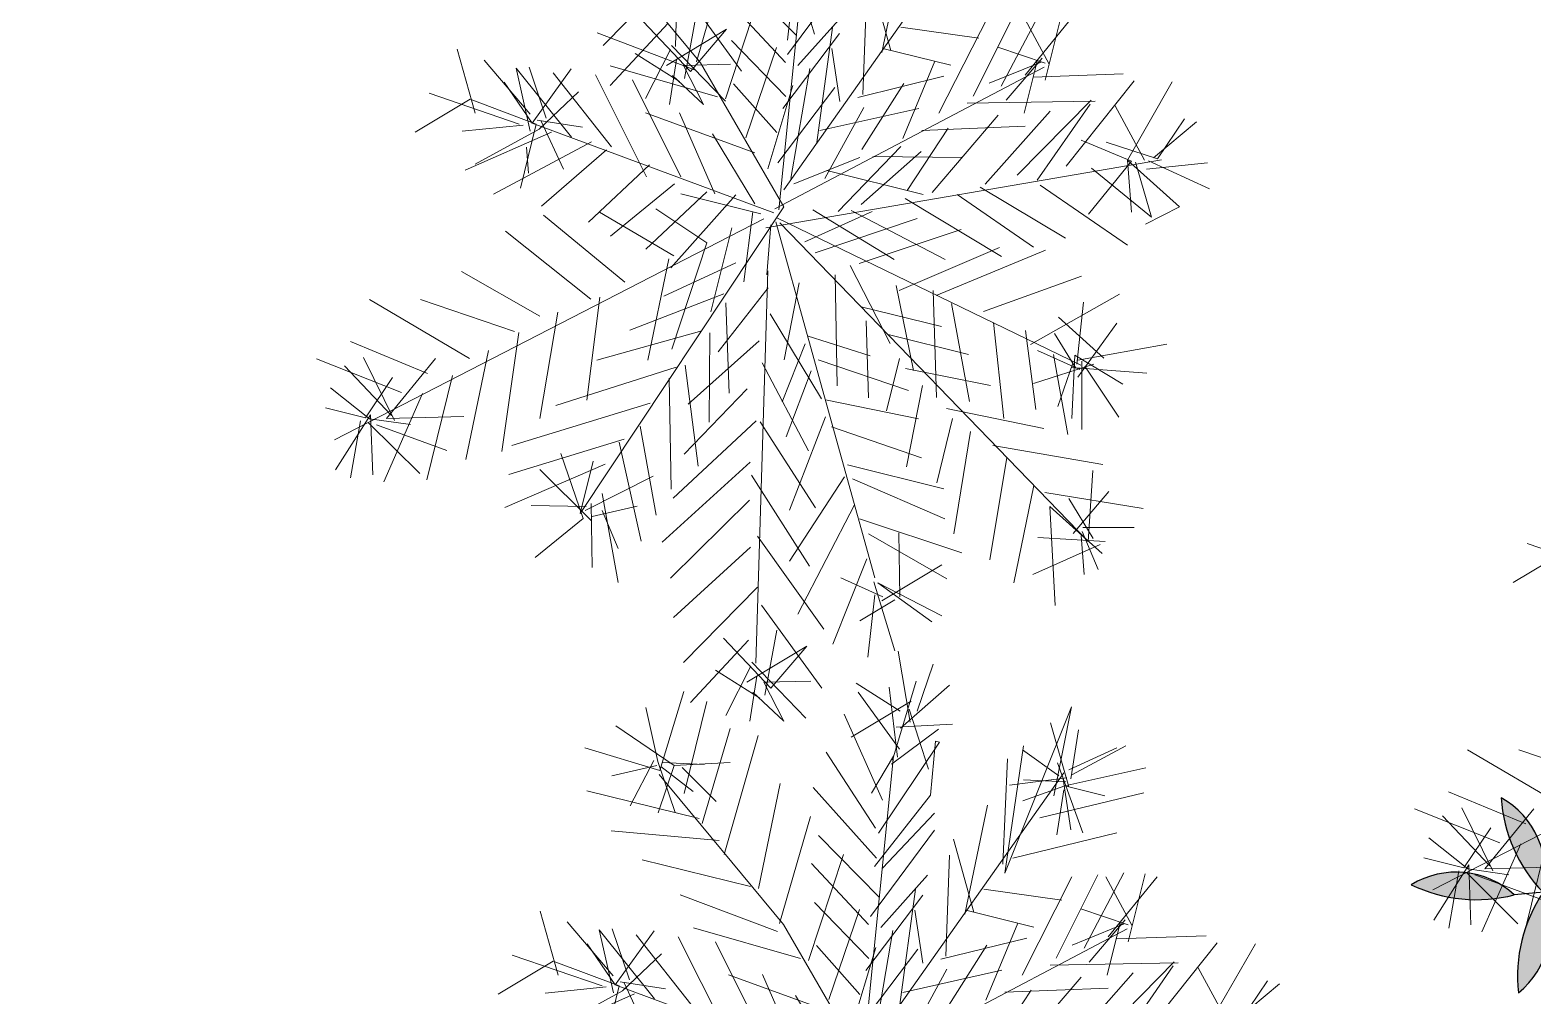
# Model space of a CAD drawing. Header units: millimetres. Extents: x -176651 to 388869, y -469666 to 486614.
# Drawn here: x 245055 to 249634, y 156705 to 159650 of the extents above; entities that cross this region are included whole.
import ezdxf

# ---------------------------------------------------------------- set-up
doc = ezdxf.new("R2010")
doc.units = ezdxf.units.MM
doc.layers.get('Defpoints').update_dxf_attribs({"color": 252})
doc.layers.add('A- FURNITURE', color=252, linetype='Continuous', lineweight=0)
doc.layers.add('ad-Road', color=8, linetype='Continuous')
doc.layers.add('ad-Road Hatch', color=8, linetype='Continuous')

# ---------------------------------------------------------------- blocks, each defined once
blk = doc.blocks.new('A$C4fb60e89')
at = {"layer": 'ad-Road Hatch', "ltscale": 5, "transparency": 33554687}
h = blk.add_hatch(dxfattribs=at)
h.set_pattern_fill('AR-HBONE', color=256, scale=15)
h.set_pattern_definition([(45, (-193247.7, -428758.8), (0, 2155.2615), [4572, -1524]), (135, (-192170.1, -427681.1), (2e-13, 2155.2615), [4572, -1524])])
h.paths.add_polyline_path([(175594.5, -250241), (169177.9, -249341.1), (167473.5, -249057.1), (167473.5, -138693.9), (101313.5, -138693.9), (101313.5, -199953.9), (101307.7, -237994.6), (101040.4, -268291), (101007.7, -280967.7), (101066.4, -293683.6), (101242.5, -311127.2), (100909.9, -319343.6), (100949.1, -333937.5), (100668.7, -366959.6), (100727.3, -390982.9), (100668.7, -404585.6), (100538.2, -420418.5), (100466.5, -428758.8), (92426.2, -427265.5), (92163.5, -427209.5), (92163.5, -321453.9), (24803.5, -321453.9), (24803.5, -412960.5), (15653.5, -411028.6), (15653.5, -321452.2), (-19535.1, -321452.2), (-34427.5, -319476.7), (-65207.4, -315394.6), (-171770.1, -301268.1), (-185853.9, -298333.1), (-193247.7, -296831.5), (-193244, -292907.6), (-191913.8, -285219.4), (-191838.8, -284678.8), (-183397.4, -286393.2), (-169722.9, -289242.8), (-53141.2, -304697.5), (-18730.1, -309262.2), (15653.3, -309262.2), (15653.5, 703.4), (24803.5, 1114.6), (24803.5, -129543.9), (92163.5, -129543.9), (92163.5, 15133.3), (101313.5, 17712.8), (101313.5, -129543.9), (167473.5, -129543.9), (167473.5, 35551.6), (175738, 37855), (175848.8, 28595.3), (175835.8, 25947.4), (175777.1, 14040.5), (175855.3, 2315.8), (175659.7, -18036.1), (175731.4, -34038.6), (175718.4, -46839.2), (175672.7, -63402.4), (175816.2, -82071.9), (175542.3, -106356), (175490.2, -124640.8), (175574.9, -145018.8), (175731.4, -168892), (175796.6, -181268.8), (175796.6, -192667.4), (175744.5, -208200.3), (175829.2, -223276.8), (175887.9, -234871.1)])
h.paths.add_polyline_path([(24803.5, -309263.9), (92163.5, -309263.9), (92163.5, -138693.9), (24803.5, -138693.9)], flags=16)
blk = doc.blocks.new('TJRYJR6J')
at = {"color": 240, "true_color": 0xed1f24, "transparency": 33554546}
for p, q in [((213544.403, 1920192.6515), (213543.7033, 1920190.3619)), ((213543.2805, 1920190.4823), (213543.8358, 1920190.8067)), ((213544.0525, 1920190.1097), (213543.8308, 1920190.6942)), ((213544.5274, 1920190.6517), (213544.5415, 1920190.2117)), ((213543.7519, 1920190.1908), (213543.5544, 1920190.5601)), ((213544.5127, 1920190.5735), (213544.3729, 1920190.2193)), ((213543.6986, 1920190.5086), (213543.2582, 1920190.2354)), ((213543.7054, 1920190.159), (213543.8795, 1920190.523)), ((213543.4564, 1920190.3843), (213543.6712, 1920190.1493)), ((213543.62, 1920190.2643), (213544.0308, 1920190.3811)), ((213543.6813, 1920190.3742), (213543.9105, 1920189.9583)), ((213544.0308, 1920190.3811), (213543.7519, 1920190.1908)), ((213543.669, 1920190.3522), (213543.4438, 1920190.1032)), ((213543.6885, 1920190.2837), (213543.5757, 1920190.0296)), ((213543.6395, 1920190.1958), (213543.7761, 1920189.9756)), ((213543.7202, 1920190.2372), (213543.9988, 1920190.1684)), ((213543.7761, 1920189.9756), (213543.7202, 1920190.2372))]:
    blk.add_line(p, q, dxfattribs=at)
blk = doc.blocks.new('RGBB')
at = {"layer": 'Defpoints', "linetype": 'Continuous', "true_color": 0x999b37, "transparency": 33554559}
for points in [[(260794.4537, 1945755.0381, 0.177771), (260794.5013, 1945754.7264, 0.334535)], [(260794.1197, 1945754.8541, 0.177771), (260794.4143, 1945754.742, 0.334535)], [(260794.5013, 1945754.7264, 0.177771), (260794.3487, 1945754.4505, 0.334535)]]:
    blk.add_hatch(color=55, dxfattribs=at).paths.add_polyline_path(points)
at = {"layer": 'Defpoints', "color": 55, "linetype": 'Continuous', "true_color": 0x999b37, "transparency": 33554559}
blk.add_line((260795.2133, 1945754.5993, 129.9135), (260794.4143, 1945754.742, 129.9135), dxfattribs=at)
blk.add_line((260795.2133, 1945754.5993, 129.9135), (260794.4143, 1945754.742, 129.9135), dxfattribs=at)
for centre, radius, start, end in [((260794.9019, 1945754.9471, 129.9135), 0.4574, 168.52, 208.8409), ((260794.2706, 1945754.8507, 129.9135), 0.262, 331.6867, 45.6742), ((260794.1926, 1945754.6025, 129.9135), 0.262, 32.1717, 106.1592), ((260794.4197, 1945755.1993, 129.9135), 0.4574, 229.005, 269.3259), ((260794.2419, 1945754.6897, 129.9135), 0.262, 294.0722, 8.0597), ((260794.8008, 1945754.3807, 129.9135), 0.4574, 130.9055, 171.2264)]:
    blk.add_arc(centre, radius, start, end, dxfattribs=at)
blk = doc.blocks.new('etgetg')
at = {"color": 4, "transparency": 33554546}
for p, q in [((260795.375, 1945748.2705, 129.9135), (260795.6156, 1945748.1076, 129.9135)), ((260795.491, 1945748.2202, 129.9135), (260795.3027, 1945748.1667, 129.9135)), ((260795.2822, 1945747.4578, 129.9135), (260795.0345, 1945747.7112, 129.9135)), ((260796.2591, 1945747.6338, 129.9135), (260794.8201, 1945747.3265, 129.9135)), ((260795.1848, 1945747.6706, 129.9135), (260795.4363, 1945747.5016, 129.9135)), ((260795.1466, 1945747.447, 129.9135), (260794.9451, 1945747.6025, 129.9135)), ((260795.0548, 1945747.4117, 129.9135), (260794.8314, 1945747.5794, 129.9135)), ((260795.012, 1945747.3348, 129.9135), (260794.9707, 1945747.545, 129.9135)), ((260795.0071, 1945747.3519, 129.9135), (260794.9083, 1945747.5366, 129.9135)), ((260794.9399, 1945747.3605, 129.9135), (260794.8496, 1945747.4829, 129.9135)), ((260794.9289, 1945747.3666, 129.9135), (260795.0403, 1945747.4631, 129.9135)), ((260794.99, 1945747.347, 129.9135), (260795.1821, 1945747.4849, 129.9135)), ((260794.9289, 1945747.3666, 129.9135), (260794.819, 1945747.4279, 129.9135)), ((260795.2186, 1945747.4213, 129.9135), (260795.0594, 1945747.1355, 129.9135)), ((260794.946, 1945747.3715, 129.9135), (260794.7992, 1945747.2373, 129.9135)), ((260794.9118, 1945747.3618, 129.9135), (260794.837, 1945747.2018, 129.9135)), ((260794.946, 1945747.3715, 129.9135), (260794.9042, 1945747.1931, 129.9135)), ((260795.1159, 1945747.3921, 129.9135), (260794.9311, 1945747.1637, 129.9135)), ((260795.0559, 1945747.3102, 129.9135), (260794.9399, 1945747.3605, 129.9135)), ((260794.9338, 1945747.3495, 129.9135), (260795.0435, 1945747.1587, 129.9135)), ((260794.9557, 1945747.3373, 129.9135), (260795.1414, 1945747.205, 129.9135)), ((260794.99, 1945747.347, 129.9135), (260795.2185, 1945747.2917, 129.9135))]:
    blk.add_line(p, q, dxfattribs=at)
blk = doc.blocks.new('WEE')
at = {"color": 85, "true_color": 0x58ba48, "transparency": 33554546}
for p, q in [((260796.1974, 1945651.9678, 129.9135), (260795.9512, 1945652.5084, 129.9135)), ((260796.3104, 1945651.4727, 129.9135), (260796.6551, 1945652.3754, 129.9135)), ((260796.1864, 1945651.9739, 129.9135), (260796.3628, 1945652.2646, 129.9135)), ((260795.4947, 1945651.9993, 129.9135), (260795.4925, 1945652.2022, 129.9135)), ((260796.341, 1945651.5276, 129.9135), (260797.1425, 1945652.1902, 129.9135)), ((260796.5017, 1945651.9711, 129.9135), (260796.3713, 1945652.2023, 129.9135)), ((260795.6559, 1945651.9526, 129.9135), (260795.5633, 1945652.1483, 129.9135)), ((260796.1742, 1945651.952, 129.9135), (260795.9177, 1945652.1381, 129.9135)), ((260796.2425, 1945651.8419, 129.9135), (260796.4298, 1945652.1264, 129.9135)), ((260796.4479, 1945651.9003, 129.9135), (260796.3284, 1945652.1253, 129.9135)), ((260796.7171, 1945652.1248, 129.9135), (260796.4601, 1945651.9222, 129.9135)), ((260796.7387, 1945651.8534, 129.9135), (260796.8931, 1945652.1563, 129.9135)), ((260795.375, 1945652.0948, 129.9135), (260795.6156, 1945651.9319, 129.9135)), ((260795.6424, 1945651.9026, 129.9135), (260795.6512, 1945652.0993, 129.9135)), ((260795.7585, 1945651.8523, 129.9135), (260795.6512, 1945652.0993, 129.9135)), ((260795.6999, 1945651.9281, 129.9135), (260795.6903, 1945652.0919, 129.9135)), ((260796.7668, 1945651.8522, 129.9135), (260796.7659, 1945652.0832, 129.9135)), ((260795.491, 1945652.0445, 129.9135), (260795.3027, 1945651.991, 129.9135)), ((260795.6657, 1945651.9184, 129.9135), (260795.491, 1945652.0445, 129.9135)), ((260795.6547, 1945651.9245, 129.9135), (260795.6047, 1945652.0676, 129.9135)), ((260795.6547, 1945651.9245, 129.9135), (260795.8125, 1945652.0527, 129.9135)), ((260795.7563, 1945652.0552, 129.9135), (260795.8684, 1945651.791, 129.9135)), ((260795.9298, 1945652.0305, 129.9135), (260796.2205, 1945651.8541, 129.9135)), ((260796.7414, 1945652.0392, 129.9135), (260796.6493, 1945651.7448, 129.9135)), ((260795.6705, 1945651.9013, 129.9135), (260795.8149, 1945651.9793, 129.9135)), ((260795.9477, 1945651.6748, 129.9135), (260795.8785, 1945652.0159, 129.9135)), ((260796.4209, 1945651.8001, 129.9135), (260796.3062, 1945652.008, 129.9135)), ((260796.4809, 1945651.8819, 129.9135), (260796.6607, 1945651.9978, 129.9135)), ((260795.6266, 1945651.9258, 129.9135), (260795.442, 1945651.9566, 129.9135)), ((260795.9835, 1945651.9718, 129.9135), (260796.0479, 1945651.6478, 129.9135)), ((260796.3275, 1945651.4775, 129.9135), (260796.1974, 1945651.9678, 129.9135)), ((260796.2704, 1945651.711, 129.9135), (260796.4333, 1945651.9516, 129.9135)), ((260796.4025, 1945651.7671, 129.9135), (260796.63, 1945651.9428, 129.9135)), ((260796.4756, 1945651.6399, 129.9135), (260796.6142, 1945651.966, 129.9135)), ((260795.4541, 1945651.849, 129.9135), (260795.6705, 1945651.9013, 129.9135)), ((260795.6657, 1945651.9184, 129.9135), (260795.5676, 1945651.7425, 129.9135)), ((260796.2933, 1945651.4678, 129.9135), (260795.6547, 1945651.9245, 129.9135)), ((260795.6718, 1945651.9294, 129.9135), (260795.7988, 1945651.873, 129.9135)), ((260795.6828, 1945651.9233, 129.9135), (260795.7095, 1945651.7643, 129.9135)), ((260796.576, 1945651.7424, 129.9135), (260796.5946, 1945651.905, 129.9135)), ((260797.0357, 1945651.8176, 129.9135), (260796.8146, 1945651.912, 129.9135)), ((260795.7035, 1945651.8829, 129.9135), (260795.4199, 1945651.8393, 129.9135)), ((260795.6179, 1945651.8586, 129.9135), (260795.6031, 1945651.7804, 129.9135)), ((260795.9956, 1945651.8642, 129.9135), (260796.285, 1945651.6597, 129.9135)), ((260796.3657, 1945651.7011, 129.9135), (260796.278, 1945651.8797, 129.9135)), ((260796.5138, 1945651.8635, 129.9135), (260796.3704, 1945651.5545, 129.9135)), ((260796.7448, 1945651.8644, 129.9135), (260796.9317, 1945651.7603, 129.9135)), ((260797.0834, 1945651.8774, 129.9135), (260796.8582, 1945651.6284, 129.9135)), ((260796.9719, 1945651.6514, 129.9135), (260797.1616, 1945651.8626, 129.9135)), ((260797.0623, 1945651.6587, 129.9135), (260797.2398, 1945651.8479, 129.9135)), ((260797.2213, 1945651.6853, 129.9135), (260797.1836, 1945651.8504, 129.9135)), ((260795.8134, 1945651.8217, 129.9135), (260795.4833, 1945651.7463, 129.9135)), ((260796.1345, 1945651.5707, 129.9135), (260796.0958, 1945651.8372, 129.9135)), ((260796.3106, 1945651.6022, 129.9135), (260796.4502, 1945651.8269, 129.9135)), ((260797.0357, 1945651.8176, 129.9135), (260797.0357, 1945651.8176, 129.9135)), ((260797.1418, 1945651.672, 129.9135), (260797.3339, 1945651.8099, 129.9135)), ((260797.1968, 1945651.6414, 129.9135), (260797.3009, 1945651.8282, 129.9135)), ((260795.8513, 1945651.7862, 129.9135), (260795.6152, 1945651.6728, 129.9135)), ((260796.3448, 1945651.6119, 129.9135), (260796.5724, 1945651.7876, 129.9135)), ((260796.7322, 1945651.5833, 129.9135), (260796.8877, 1945651.7848, 129.9135)), ((260797.2103, 1945651.6915, 129.9135), (260797.0845, 1945651.776, 129.9135)), ((260795.9661, 1945651.7078, 129.9135), (260795.741, 1945651.5883, 129.9135)), ((260796.1763, 1945651.7491, 129.9135), (260796.2445, 1945651.5094, 129.9135)), ((260796.4706, 1945651.5274, 129.9135), (260796.642, 1945651.7057, 129.9135)), ((260796.7789, 1945651.7446, 129.9135), (260796.6027, 1945651.5835, 129.9135)), ((260796.6322, 1945651.7399, 129.9135), (260796.9023, 1945651.7334, 129.9135)), ((260797.2054, 1945651.7086, 129.9135), (260797.066, 1945651.6134, 129.9135)), ((260797.1883, 1945651.7037, 129.9135), (260797.1087, 1945651.5608, 129.9135)), ((260796.2994, 1945651.4788, 129.9135), (260797.2042, 1945651.6805, 129.9135)), ((260796.494, 1945651.6729, 129.9135), (260796.8032, 1945651.659, 129.9135)), ((260797.1993, 1945651.6976, 129.9135), (260797.0294, 1945651.677, 129.9135)), ((260797.1638, 1945651.6597, 129.9135), (260797.4314, 1945651.5971, 129.9135)), ((260795.6857, 1945651.3598, 129.9135), (260795.4893, 1945651.6277, 129.9135)), ((260795.7994, 1945651.3829, 129.9135), (260795.614, 1945651.6447, 129.9135)), ((260796.0246, 1945651.6319, 129.9135), (260795.7947, 1945651.5296, 129.9135)), ((260796.9486, 1945651.6356, 129.9135), (260797.3274, 1945651.5397, 129.9135)), ((260795.9644, 1945651.4206, 129.9135), (260795.7814, 1945651.609, 129.9135)), ((260796.1126, 1945651.5829, 129.9135), (260795.8875, 1945651.4634, 129.9135)), ((260796.072, 1945651.4326, 129.9135), (260795.9488, 1945651.5734, 129.9135)), ((260796.2542, 1945651.4752, 129.9135), (260796.0344, 1945651.5977, 129.9135)), ((260796.7027, 1945651.4269, 129.9135), (260796.8728, 1945651.577, 129.9135)), ((260796.7748, 1945651.4011, 129.9135), (260797.0305, 1945651.5756, 129.9135)), ((260796.7946, 1945651.5918, 129.9135), (260797.1013, 1945651.5217, 129.9135)), ((260797.1903, 1945651.3713, 129.9135), (260797.4582, 1945651.5677, 129.9135)), ((260795.2822, 1945651.2821, 129.9135), (260795.0345, 1945651.5355, 129.9135)), ((260795.5219, 1945651.3503, 129.9135), (260795.3278, 1945651.5448, 129.9135)), ((260796.1956, 1945651.551, 129.9135), (260795.9461, 1945651.3876, 129.9135)), ((260796.3753, 1945651.5373, 129.9135), (260796.5904, 1945651.5615, 129.9135)), ((260796.4827, 1945651.4199, 129.9135), (260796.72, 1945651.5613, 129.9135)), ((260796.4829, 1945651.5494, 129.9135), (260796.7467, 1945651.4024, 129.9135)), ((260796.556, 1945651.4222, 129.9135), (260796.7749, 1945651.5307, 129.9135)), ((260796.6295, 1945651.5541, 129.9135), (260796.891, 1945651.4804, 129.9135)), ((260796.9373, 1945651.3826, 129.9135), (260797.1869, 1945651.546, 129.9135)), ((260797.0388, 1945651.3837, 129.9135), (260797.3164, 1945651.5459, 129.9135)), ((260797.3103, 1945651.5349, 129.9135), (260797.0937, 1945651.3531, 129.9135)), ((260797.3748, 1945651.3405, 129.9135), (260797.5694, 1945651.5345, 129.9135)), ((260795.1848, 1945651.4949, 129.9135), (260795.4363, 1945651.3259, 129.9135)), ((260795.4832, 1945650.738, 129.9135), (260796.3275, 1945651.4775, 129.9135)), ((260796.2322, 1945651.4874, 129.9135), (260796.1501, 1945651.2883, 129.9135)), ((260797.3824, 1945651.5091, 129.9135), (260797.4249, 1945651.3269, 129.9135)), ((260796.2591, 1945651.4581, 129.9135), (260794.8201, 1945651.1507, 129.9135)), ((260795.8846, 1945651.1481, 129.9135), (260796.072, 1945651.4326, 129.9135)), ((260796.1576, 1945651.457, 129.9135), (260796.029, 1945651.2261, 129.9135)), ((260796.2749, 1945651.4348, 129.9135), (260796.2234, 1945651.2907, 129.9135)), ((260796.2578, 1945651.4299, 129.9135), (260797.475, 1945651.3134, 129.9135)), ((260796.292, 1945651.4397, 129.9135), (260796.2979, 1945650.3128, 129.9135)), ((260796.2982, 1945651.4507, 129.9135), (260797.0734, 1945650.7737, 129.9135)), ((260796.9541, 1945650.2495, 129.9135), (260796.303, 1945651.4336, 129.9135)), ((260796.4106, 1945651.4456, 129.9135), (260796.6096, 1945651.2339, 129.9135)), ((260797.3858, 1945651.3343, 129.9135), (260797.2552, 1945651.436, 129.9135)), ((260795.0548, 1945651.236, 129.9135), (260794.8314, 1945651.4037, 129.9135)), ((260795.1466, 1945651.2713, 129.9135), (260794.9451, 1945651.4268, 129.9135)), ((260795.9473, 1945651.4157, 129.9135), (260795.8052, 1945651.1348, 129.9135)), ((260796.3616, 1945651.3577, 129.9135), (260796.5829, 1945651.3928, 129.9135)), ((260796.5218, 1945651.4125, 129.9135), (260796.7598, 1945651.1934, 129.9135)), ((260796.6904, 1945651.4049, 129.9135), (260796.9272, 1945651.1577, 129.9135)), ((260797.464, 1945651.3196, 129.9135), (260797.3272, 1945651.4102, 129.9135)), ((260797.453, 1945651.3257, 129.9135), (260797.6083, 1945651.3976, 129.9135)), ((260797.464, 1945651.3196, 129.9135), (260797.5754, 1945651.416, 129.9135)), ((260795.0071, 1945651.1762, 129.9135), (260794.9083, 1945651.3608, 129.9135)), ((260795.012, 1945651.159, 129.9135), (260794.9707, 1945651.3693, 129.9135)), ((260795.5781, 1945651.3477, 129.9135), (260795.4408, 1945651.0497, 129.9135)), ((260795.5936, 1945651.0654, 129.9135), (260795.7138, 1945651.3586, 129.9135)), ((260796.1416, 1945651.3507, 129.9135), (260795.9032, 1945651.3106, 129.9135)), ((260796.8469, 1945651.3754, 129.9135), (260797.0287, 1945651.1588, 129.9135)), ((260796.9202, 1945651.3777, 129.9135), (260797.1301, 1945651.1599, 129.9135)), ((260797.2624, 1945651.3455, 129.9135), (260797.4002, 1945651.1534, 129.9135)), ((260797.3748, 1945651.3405, 129.9135), (260797.3453, 1945651.1841, 129.9135)), ((260797.3748, 1945651.3405, 129.9135), (260797.4907, 1945651.1606, 129.9135)), ((260794.9399, 1945651.1848, 129.9135), (260794.8496, 1945651.3071, 129.9135)), ((260794.99, 1945651.1713, 129.9135), (260795.1821, 1945651.3091, 129.9135)), ((260795.3026, 1945650.9826, 129.9135), (260795.4473, 1945651.3198, 129.9135)), ((260796.2295, 1945651.3016, 129.9135), (260795.8797, 1945650.1569, 129.9135)), ((260796.2234, 1945651.2907, 129.9135), (260796.2295, 1945651.3016, 129.9135)), ((260796.3823, 1945651.3173, 129.9135), (260796.7099, 1945651.3365, 129.9135)), ((260797.0986, 1945651.3359, 129.9135), (260797.3073, 1945651.09, 129.9135)), ((260797.217, 1945651.2123, 129.9135), (260797.3858, 1945651.3343, 129.9135)), ((260797.3968, 1945651.3282, 129.9135), (260797.4002, 1945651.1534, 129.9135)), ((260797.4237, 1945651.2988, 129.9135), (260797.6082, 1945651.268, 129.9135)), ((260797.4359, 1945651.3208, 129.9135), (260797.5934, 1945651.1898, 129.9135)), ((260794.9289, 1945651.1909, 129.9135), (260794.819, 1945651.2522, 129.9135)), ((260794.9289, 1945651.1909, 129.9135), (260795.0403, 1945651.2873, 129.9135)), ((260795.2186, 1945651.2455, 129.9135), (260795.0594, 1945650.9597, 129.9135)), ((260795.3446, 1945651.2906, 129.9135), (260795.1902, 1945650.9877, 129.9135)), ((260796.0816, 1945651.2688, 129.9135), (260795.776, 1945651.2375, 129.9135)), ((260796.216, 1945651.2516, 129.9135), (260796.0178, 1945651.1027, 129.9135)), ((260796.4751, 1945651.2512, 129.9135), (260796.531, 1945650.9896, 129.9135)), ((260796.5032, 1945651.2499, 129.9135), (260796.8308, 1945651.2691, 129.9135)), ((260795.1159, 1945651.2163, 129.9135), (260794.9311, 1945650.988, 129.9135)), ((260796.0803, 1945651.2407, 129.9135), (260796.0176, 1945650.9731, 129.9135)), ((260796.3113, 1945651.2416, 129.9135), (260796.2059, 1945651.0267, 129.9135)), ((260796.4238, 1945651.2366, 129.9135), (260796.3414, 1945650.9079, 129.9135)), ((260794.946, 1945651.1958, 129.9135), (260794.7992, 1945651.0615, 129.9135)), ((260794.9118, 1945651.1861, 129.9135), (260794.837, 1945651.026, 129.9135)), ((260794.946, 1945651.1958, 129.9135), (260794.9042, 1945651.0174, 129.9135)), ((260794.9338, 1945651.1738, 129.9135), (260795.0435, 1945650.983, 129.9135)), ((260795.0559, 1945651.1345, 129.9135), (260794.9399, 1945651.1848, 129.9135)), ((260794.9557, 1945651.1616, 129.9135), (260795.1414, 1945651.0293, 129.9135)), ((260794.99, 1945651.1713, 129.9135), (260795.2185, 1945651.116, 129.9135)), ((260795.9873, 1945651.1773, 129.9135), (260795.6549, 1945651.1753, 129.9135)), ((260796.0093, 1945651.165, 129.9135), (260795.9357, 1945650.9036, 129.9135)), ((260796.2012, 1945651.1733, 129.9135), (260796.284, 1945650.8823, 129.9135)), ((260796.5948, 1945651.1557, 129.9135), (260796.5773, 1945650.8917, 129.9135)), ((260796.9285, 1945651.1858, 129.9135), (260796.5996, 1945651.1386, 129.9135)), ((260797.4907, 1945651.1606, 129.9135), (260797.377, 1945651.1376, 129.9135)), ((260796.475, 1945651.1216, 129.9135), (260796.6948, 1945650.9991, 129.9135)), ((260796.6998, 1945651.1116, 129.9135), (260796.6236, 1945650.7939, 129.9135)), ((260796.7047, 1945651.0945, 129.9135), (260797.0617, 1945651.1404, 129.9135)), ((260795.4983, 1945651.0753, 129.9135), (260795.8821, 1945651.0919, 129.9135)), ((260795.7704, 1945650.7364, 129.9135), (260795.8528, 1945651.065, 129.9135)), ((260795.9102, 1945651.0906, 129.9135), (260795.8683, 1945650.7827, 129.9135)), ((260796.1474, 1945651.1025, 129.9135), (260795.8881, 1945650.9733, 129.9135)), ((260796.2928, 1945651.0791, 129.9135), (260796.4625, 1945650.9701, 129.9135)), ((260796.4233, 1945650.8479, 129.9135), (260796.4786, 1945651.0764, 129.9135)), ((260796.1387, 1945651.0353, 129.9135), (260796.2043, 1945650.7394, 129.9135)), ((260796.1667, 1945650.9045, 129.9135), (260796.2805, 1945651.0571, 129.9135)), ((260796.5323, 1945651.0177, 129.9135), (260796.7521, 1945650.8952, 129.9135)), ((260796.7425, 1945651.059, 129.9135), (260796.7177, 1945650.7559, 129.9135)), ((260796.8305, 1945651.01, 129.9135), (260797.1471, 1945651.0352, 129.9135)), ((260795.7769, 1945651.0065, 129.9135), (260795.3369, 1945650.9924, 129.9135)), ((260796.2768, 1945650.9728, 129.9135), (260796.1506, 1945650.7982, 129.9135)), ((260796.3061, 1945650.9996, 129.9135), (260796.5467, 1945650.8368, 129.9135)), ((260795.4881, 1945650.7208, 129.9135), (260795.4749, 1945650.9299, 129.9135)), ((260795.7291, 1945650.9466, 129.9135), (260795.7056, 1945650.6717, 129.9135)), ((260796.0739, 1945650.9706, 129.9135), (260795.8366, 1945650.8292, 129.9135)), ((260796.466, 1945650.7953, 129.9135), (260796.5456, 1945650.9382, 129.9135)), ((260796.8512, 1945650.9696, 129.9135), (260796.8044, 1945650.6788, 129.9135)), ((260796.9427, 1945650.8754, 129.9135), (260797.2447, 1945650.952, 129.9135)), ((260797.1467, 1945650.7761, 129.9135), (260797.0467, 1945650.9327, 129.9135)), ((260797.0624, 1945650.7799, 129.9135), (260797.1323, 1945650.957, 129.9135)), ((260795.6717, 1945650.921, 129.9135), (260795.305, 1945650.9093, 129.9135)), ((260795.51, 1945650.7086, 129.9135), (260795.4003, 1945650.8994, 129.9135)), ((260795.4832, 1945650.738, 129.9135), (260795.5628, 1945650.8809, 129.9135)), ((260795.6546, 1945650.9162, 129.9135), (260795.6407, 1945650.607, 129.9135)), ((260796.5553, 1945650.904, 129.9135), (260796.7923, 1945650.7863, 129.9135)), ((260796.9391, 1945650.9206, 129.9135), (260796.9058, 1945650.6798, 129.9135)), ((260797.0563, 1945650.7689, 129.9135), (260797.0222, 1945650.8887, 129.9135)), ((260795.5958, 1945650.8625, 129.9135), (260795.267, 1945650.8152, 129.9135)), ((260796.0749, 1945650.8692, 129.9135), (260795.7692, 1945650.7082, 129.9135)), ((260796.1797, 1945650.5659, 129.9135), (260796.0859, 1945650.863, 129.9135)), ((260796.295, 1945650.8762, 129.9135), (260796.5539, 1945650.7463, 129.9135)), ((260796.4804, 1945650.6144, 129.9135), (260796.5919, 1945650.8404, 129.9135)), ((260796.9586, 1945650.8521, 129.9135), (260797.0673, 1945650.7627, 129.9135)), ((260797.055, 1945650.7408, 129.9135), (260797.2129, 1945650.8689, 129.9135)), ((260795.5064, 1945650.7538, 129.9135), (260795.3452, 1945650.8005, 129.9135)), ((260795.5003, 1945650.7428, 129.9135), (260795.7277, 1945650.789, 129.9135)), ((260796.1014, 1945650.5807, 129.9135), (260796.2814, 1945650.8261, 129.9135)), ((260796.2912, 1945650.7919, 129.9135), (260796.5317, 1945650.629, 129.9135)), ((260797.0026, 1945650.8276, 129.9135), (260796.9802, 1945650.5807, 129.9135)), ((260797.0637, 1945650.808, 129.9135), (260797.0048, 1945650.6247, 129.9135)), ((260797.1821, 1945650.6844, 129.9135), (260797.0637, 1945650.808, 129.9135)), ((260797.0685, 1945650.7909, 129.9135), (260797.3435, 1945650.7673, 129.9135)), ((260795.5236, 1945650.7587, 129.9135), (260795.4756, 1945650.5693, 129.9135)), ((260795.5403, 1945650.5044, 129.9135), (260795.5639, 1945650.7794, 129.9135)), ((260796.0247, 1945650.7531, 129.9135), (260795.7018, 1945650.5873, 129.9135)), ((260796.6444, 1945650.7535, 129.9135), (260796.9143, 1945650.6175, 129.9135)), ((260797.1125, 1945650.7663, 129.9135), (260796.9206, 1945650.758, 129.9135)), ((260797.0514, 1945650.786, 129.9135), (260796.973, 1945650.6712, 129.9135)), ((260797.0795, 1945650.7847, 129.9135), (260797.0255, 1945650.5843, 129.9135)), ((260797.0453, 1945650.775, 129.9135), (260797.2615, 1945650.6977, 129.9135)), ((260797.0844, 1945650.7676, 129.9135), (260797.144, 1945650.5903, 129.9135)), ((260795.4881, 1945650.7208, 129.9135), (260795.3156, 1945650.6441, 129.9135)), ((260795.5162, 1945650.7196, 129.9135), (260795.6567, 1945650.7133, 129.9135)), ((260795.5504, 1945650.7293, 129.9135), (260795.5674, 1945650.6046, 129.9135)), ((260796.0173, 1945650.714, 129.9135), (260796.1159, 1945650.3998, 129.9135)), ((260796.6541, 1945650.7193, 129.9135), (260796.5561, 1945650.5434, 129.9135)), ((260796.3081, 1945650.6672, 129.9135), (260796.5719, 1945650.5202, 129.9135)), ((260796.5656, 1945650.3796, 129.9135), (260796.6968, 1945650.6667, 129.9135)), ((260795.6967, 1945650.4749, 129.9135), (260795.9915, 1945650.6419, 129.9135)), ((260796.2897, 1945650.6342, 129.9135), (260796.0609, 1945650.4304, 129.9135)), ((260796.3117, 1945650.622, 129.9135), (260796.551, 1945650.431, 129.9135)), ((260796.7505, 1945650.6079, 129.9135), (260797.0595, 1945650.4645, 129.9135)), ((260796.7822, 1945650.5614, 129.9135), (260796.6511, 1945650.2744, 129.9135)), ((260795.9865, 1945650.5295, 129.9135), (260796.1071, 1945650.203, 129.9135)), ((260796.0424, 1945650.2679, 129.9135), (260796.297, 1945650.5438, 129.9135)), ((260795.9571, 1945650.5027, 129.9135), (260795.6746, 1945650.3576, 129.9135)), ((260796.3006, 1945650.4985, 129.9135), (260796.5741, 1945650.3173, 129.9135)), ((260796.5092, 1945650.2526, 129.9135), (260796.3152, 1945650.4472, 129.9135)), ((260796.3564, 1945650.2369, 129.9135), (260796.4044, 1945650.4263, 129.9135)), ((260796.8395, 1945650.4575, 129.9135), (260796.7035, 1945650.1875, 129.9135)), ((260796.8664, 1945650.4281, 129.9135), (260797.1424, 1945650.3031, 129.9135)), ((260796.9541, 1945650.2495, 129.9135), (260797.0253, 1945650.4548, 129.9135)), ((260795.6683, 1945650.217, 129.9135), (260795.946, 1945650.3792, 129.9135)), ((260796.87, 1945650.3829, 129.9135), (260796.806, 1945650.0872, 129.9135)), ((260796.87, 1945650.3829, 129.9135), (260796.9859, 1945650.2031, 129.9135)), ((260796.9163, 1945650.285, 129.9135), (260797.0558, 1945650.3802, 129.9135)), ((260796.9713, 1945650.2544, 129.9135), (260796.9323, 1945650.3914, 129.9135)), ((260796.2894, 1945650.3751, 129.9135), (260796.1217, 1945650.1517, 129.9135)), ((260796.3063, 1945650.2504, 129.9135), (260796.1977, 1945650.3398, 129.9135)), ((260796.0543, 1945650.0307, 129.9135), (260795.9434, 1945650.323, 129.9135)), ((260796.2917, 1945650.3018, 129.9135), (260796.2988, 1945650.0817, 129.9135)), ((260796.3002, 1945650.2394, 129.9135), (260796.5056, 1945650.2978, 129.9135)), ((260796.3027, 1945650.2956, 129.9135), (260796.4651, 1945650.1475, 129.9135)), ((260796.3027, 1945650.2956, 129.9135), (260796.4309, 1945650.1378, 129.9135)), ((260797.0042, 1945650.236, 129.9135), (260796.81, 1945650.3011, 129.9135)), ((260796.9505, 1945650.2948, 129.9135), (260797.1008, 1945650.2542, 129.9135)), ((260795.904, 1945650.0713, 129.9135), (260795.8052, 1945650.256, 129.9135)), ((260796.2844, 1945650.2627, 129.9135), (260796.2145, 1945650.0855, 129.9135)), ((260796.9383, 1945650.2728, 129.9135), (260796.9161, 1945650.1555, 129.9135)), ((260796.9444, 1945650.2838, 129.9135), (260796.9614, 1945650.1591, 129.9135)), ((260795.8773, 1945650.2302, 129.9135), (260795.6571, 1945650.0936, 129.9135)), ((260795.8807, 1945650.0554, 129.9135), (260795.9678, 1945650.2374, 129.9135)), ((260796.3393, 1945650.232, 129.9135), (260796.2195, 1945650.198, 129.9135)), ((260796.9871, 1945650.2312, 129.9135), (260796.7658, 1945650.196, 129.9135)), ((260795.8625, 1945650.152, 129.9135), (260795.7499, 1945650.0275, 129.9135)), ((260795.7562, 1945650.168, 129.9135), (260795.8636, 1945650.0505, 129.9135)), ((260795.838, 1945650.108, 129.9135), (260796.0435, 1945650.1664, 129.9135)), ((260795.8687, 1945650.163, 129.9135), (260795.9833, 1945649.9551, 129.9135)), ((260796.0435, 1945650.1664, 129.9135), (260795.904, 1945650.0713, 129.9135)), ((260795.8723, 1945650.1178, 129.9135), (260795.8159, 1945649.9907, 129.9135)), ((260795.8478, 1945650.0738, 129.9135), (260795.9161, 1945649.9637, 129.9135)), ((260795.8881, 1945650.0945, 129.9135), (260796.0274, 1945650.0601, 129.9135)), ((260795.9161, 1945649.9637, 129.9135), (260795.8881, 1945650.0945, 129.9135))]:
    blk.add_line(p, q, dxfattribs=at)
blk = doc.blocks.new('EARGAERG')
at = {"color": 177, "true_color": 0x293189, "transparency": 33554546}
for p, q in [((260796.0427, 1945771.5604), (260796.1762, 1945771.7741)), ((260795.9488, 1945771.728), (260796.0879, 1945771.564)), ((260796.044, 1945771.5885), (260796.0515, 1945771.7572)), ((260796.0952, 1945771.4736), (260796.236, 1945771.7264)), ((260796.8175, 1945771.5032), (260796.8386, 1945771.7219)), ((260796.0427, 1945771.5604), (260795.84, 1945771.6878)), ((260796.1244, 1945771.3709), (260796.2824, 1945771.6285)), ((260796.7637, 1945771.4323), (260796.6882, 1945771.6329)), ((260796.7968, 1945771.5435), (260796.6894, 1945771.661)), ((260796.8469, 1945771.53), (260796.9314, 1945771.6558)), ((260796.0378, 1945771.5775), (260795.8973, 1945771.5838)), ((260796.033, 1945771.5947), (260795.9265, 1945771.4811)), ((260796.044, 1945771.5885), (260796.0535, 1945771.4247)), ((260796.055, 1945771.5824), (260796.1771, 1945771.5431)), ((260796.1645, 1945771.262), (260796.3593, 1945771.5857)), ((260796.7343, 1945771.4055), (260796.8678, 1945771.6192)), ((260796.7514, 1945771.4104), (260796.7835, 1945771.623)), ((260796.7833, 1945771.4934), (260796.9619, 1945771.5812)), ((260796.1195, 1945771.388), (260795.8117, 1945771.5595)), ((260796.0879, 1945771.564), (260796.0034, 1945771.4382)), ((260796.2828, 1945771.0089), (260796.0366, 1945771.5494)), ((260796.0488, 1945771.5714), (260796.1233, 1945771.4723)), ((260796.0879, 1945771.564), (260796.2553, 1945771.5284)), ((260796.1099, 1945771.5518), (260796.1831, 1945771.4246)), ((260796.6294, 1945771.5792), (260796.673, 1945771.2956)), ((260796.8372, 1945771.5643), (260796.6318, 1945771.5059)), ((260796.8249, 1945771.5423), (260796.8332, 1945771.3504)), ((260796.7723, 1945771.4996), (260796.9397, 1945771.4639)), ((260796.6302, 1945771.2186), (260796.5462, 1945771.4815)), ((260796.7282, 1945771.3945), (260796.8945, 1945771.4603)), ((260796.1609, 1945771.3073), (260795.8506, 1945771.4226)), ((260796.2377, 1945771.1348), (260796.386, 1945771.4267)), ((260796.3958, 1945770.5137), (260796.7404, 1945771.4165)), ((260796.635, 1945771.2015), (260796.8871, 1945771.4212)), ((260796.7404, 1945771.4165), (260796.6462, 1945771.3249)), ((260796.8761, 1945771.4273), (260796.8185, 1945771.2722)), ((260796.8871, 1945771.4212), (260796.8761, 1945771.4273)), ((260797.3039, 1945771.4194), (260796.9745, 1945770.9835)), ((260797.1801, 1945771.1715), (260797.3039, 1945771.4194)), ((260796.6093, 1945771.1294), (260796.4801, 1945771.3887)), ((260797.2293, 1945771.3889), (260797.2315, 1945771.1861)), ((260795.9189, 1945771.3125), (260796.2157, 1945771.1471)), ((260796.9745, 1945770.9835), (260797.1314, 1945771.3426)), ((260797.074, 1945771.317), (260796.9758, 1945771.0116)), ((260797.2107, 1945771.2264), (260797.1253, 1945771.3316)), ((260797.2437, 1945771.208), (260797.3062, 1945771.3461)), ((260796.2718, 1945771.015), (260796.4482, 1945771.3057)), ((260796.8185, 1945771.2722), (260796.597, 1945771.1074)), ((260797.2181, 1945771.2655), (260797.2362, 1945771.0394)), ((260797.245, 1945771.2361), (260797.4039, 1945771.2628)), ((260797.2498, 1945771.219), (260797.432, 1945771.2616)), ((260795.58, 1945771.0404), (260795.5778, 1945771.2432)), ((260796.4264, 1945770.5687), (260797.2279, 1945771.2313)), ((260796.5871, 1945771.0121), (260796.4566, 1945771.2433)), ((260796.619, 1945771.0952), (260796.8159, 1945771.2159)), ((260797.2327, 1945771.2142), (260797.0592, 1945771.2388)), ((260797.2266, 1945771.2032), (260797.1044, 1945771.2424)), ((260797.2217, 1945771.2203), (260797.2032, 1945771.0578)), ((260795.7413, 1945770.9937), (260795.6487, 1945771.1894)), ((260796.2595, 1945770.993), (260796.0031, 1945771.1791)), ((260796.8241, 1945770.8945), (260796.9785, 1945771.1974)), ((260797.2205, 1945771.1922), (260797.0848, 1945771.1814)), ((260797.2143, 1945771.1812), (260797.158, 1945771.0541)), ((260797.2205, 1945771.1922), (260797.4735, 1945771.1808)), ((260797.2205, 1945771.1922), (260797.3304, 1945771.1309)), ((260795.4604, 1945771.1358), (260795.7009, 1945770.973)), ((260795.7278, 1945770.9436), (260795.7366, 1945771.1404)), ((260795.8438, 1945770.8933), (260795.7366, 1945771.1404)), ((260795.7853, 1945770.9692), (260795.7757, 1945771.133)), ((260796.3278, 1945770.8829), (260796.5152, 1945771.1674)), ((260796.5332, 1945770.9413), (260796.4138, 1945771.1664)), ((260796.8024, 1945771.1658), (260796.5455, 1945770.9633)), ((260796.8522, 1945770.8932), (260796.8513, 1945771.1242)), ((260795.5764, 1945771.0856), (260795.3881, 1945771.0321)), ((260795.751, 1945770.9595), (260795.5764, 1945771.0856)), ((260795.74, 1945770.9656), (260795.6901, 1945771.1087)), ((260795.74, 1945770.9656), (260795.8979, 1945771.0937)), ((260795.8416, 1945771.0962), (260795.9537, 1945770.8321)), ((260796.8268, 1945771.0803), (260796.7347, 1945770.7858)), ((260797.4477, 1945771.1088), (260797.1214, 1945771.1178)), ((260796.033, 1945770.7159), (260795.9638, 1945771.057)), ((260796.0152, 1945771.0716), (260796.3058, 1945770.8952)), ((260796.5062, 1945770.8411), (260796.3916, 1945771.0491)), ((260796.5662, 1945770.9229), (260796.746, 1945771.0388)), ((260795.7119, 1945770.9668), (260795.5274, 1945770.9976)), ((260795.7559, 1945770.9423), (260795.9002, 1945771.0204)), ((260796.0689, 1945771.0128), (260796.1332, 1945770.6888)), ((260796.4129, 1945770.5186), (260796.2828, 1945771.0089)), ((260796.3558, 1945770.7521), (260796.5186, 1945770.9927)), ((260796.561, 1945770.6809), (260796.6995, 1945771.0071)), ((260797.01, 1945771.0213), (260797.3363, 1945771.0124)), ((260795.5395, 1945770.8901), (260795.7559, 1945770.9423)), ((260795.751, 1945770.9595), (260795.653, 1945770.7836)), ((260796.3787, 1945770.5088), (260795.74, 1945770.9656)), ((260795.7571, 1945770.9704), (260795.8842, 1945770.9141)), ((260795.7681, 1945770.9643), (260795.7948, 1945770.8054)), ((260796.4878, 1945770.8081), (260796.7154, 1945770.9838)), ((260796.6614, 1945770.7835), (260796.6799, 1945770.946)), ((260797.121, 1945770.8586), (260796.8999, 1945770.953)), ((260795.7889, 1945770.924), (260795.5052, 1945770.8803)), ((260796.081, 1945770.9052), (260796.3704, 1945770.7007)), ((260796.4511, 1945770.7422), (260796.3633, 1945770.9208)), ((260796.5992, 1945770.9046), (260796.4558, 1945770.5955)), ((260796.8302, 1945770.9055), (260797.0171, 1945770.8013)), ((260797.1688, 1945770.9185), (260796.9436, 1945770.6694)), ((260797.0573, 1945770.6925), (260797.247, 1945770.9037)), ((260796.2199, 1945770.6117), (260796.1811, 1945770.8782)), ((260796.3959, 1945770.6433), (260796.5356, 1945770.868)), ((260797.121, 1945770.8586), (260797.121, 1945770.8586)), ((260797.1477, 1945770.6997), (260797.3252, 1945770.8889)), ((260797.2272, 1945770.713), (260797.4192, 1945770.8509)), ((260797.3066, 1945770.7264), (260797.269, 1945770.8914)), ((260797.2821, 1945770.6824), (260797.3863, 1945770.8693)), ((260796.4302, 1945770.653), (260796.6578, 1945770.8287)), ((260796.8176, 1945770.6244), (260796.9731, 1945770.8258)), ((260797.2956, 1945770.7325), (260797.1699, 1945770.817)), ((260796.2617, 1945770.7901), (260796.3298, 1945770.5505)), ((260796.8643, 1945770.7856), (260796.688, 1945770.6245)), ((260796.7176, 1945770.7809), (260796.9877, 1945770.7745)), ((260796.3848, 1945770.5198), (260797.2895, 1945770.7215)), ((260796.556, 1945770.5685), (260796.7273, 1945770.7467)), ((260796.5794, 1945770.7139), (260796.8886, 1945770.7001)), ((260797.2847, 1945770.7386), (260797.1147, 1945770.7181)), ((260797.2908, 1945770.7496), (260797.1513, 1945770.6545)), ((260797.2737, 1945770.7448), (260797.194, 1945770.6019)), ((260797.034, 1945770.6766), (260797.4128, 1945770.5808)), ((260797.2492, 1945770.7008), (260797.5167, 1945770.6381)), ((260796.8799, 1945770.6328), (260797.1866, 1945770.5628)), ((260796.7881, 1945770.468), (260796.9581, 1945770.6181)), ((260796.8601, 1945770.4422), (260797.1158, 1945770.6166)), ((260797.0227, 1945770.4236), (260797.2722, 1945770.5871)), ((260797.1241, 1945770.4247), (260797.4018, 1945770.5869)), ((260797.3957, 1945770.5759), (260797.1791, 1945770.3941)), ((260797.2757, 1945770.4123), (260797.5436, 1945770.6087)), ((260797.4602, 1945770.3815), (260797.6548, 1945770.5756)), ((260797.4677, 1945770.5502), (260797.5103, 1945770.368)), ((260797.5384, 1945770.3667), (260797.6937, 1945770.4386)), ((260797.5494, 1945770.3606), (260797.6607, 1945770.457))]:
    blk.add_line(p, q, dxfattribs=at)
blk = doc.blocks.new('zw$1761')
at = {"xscale": 19.68562427023985, "yscale": 19.68562427023985, "zscale": 19.68562427023985, "rotation": 15.20137085992779}
blk.add_blockref('TJRYJR6J', (5857918.31, -37578290.28, -632.07), dxfattribs=at)
at = {"color": 6, "xscale": 39.3712485404797, "yscale": 39.3712485404797, "zscale": 39.3712485404797, "rotation": 15.20137085992779}
for name, p in [('WEE', (10180491.17, -76613288.5, -6392.45)), ('RGBB', (10181717.53, -76617274.75, -5762.4)), ('etgetg', (10181615.79, -76616996.61, -5762.4)), ('EARGAERG', (10181726.82, -76617915.64, -626.67))]:
    blk.add_blockref(name, p, dxfattribs=at)

msp = doc.modelspace()

# ---------------------------------------------------------------- block references
at = {"layer": 'ad-Road', "ltscale": 5}
msp.add_blockref('A$C4fb60e89', (191838.8, 428758.8), dxfattribs=at)

# ---------------------------------------------------------------- next in the draw order: block references
at = {"layer": 'A- FURNITURE', "color": 6, "xscale": 25.39807961885639, "yscale": 25.39807961885639, "zscale": 25.39807961885639}
msp.add_blockref('zw$1761', (173126.7, 121263.1), dxfattribs=at)

doc.saveas('drawing.dxf')
